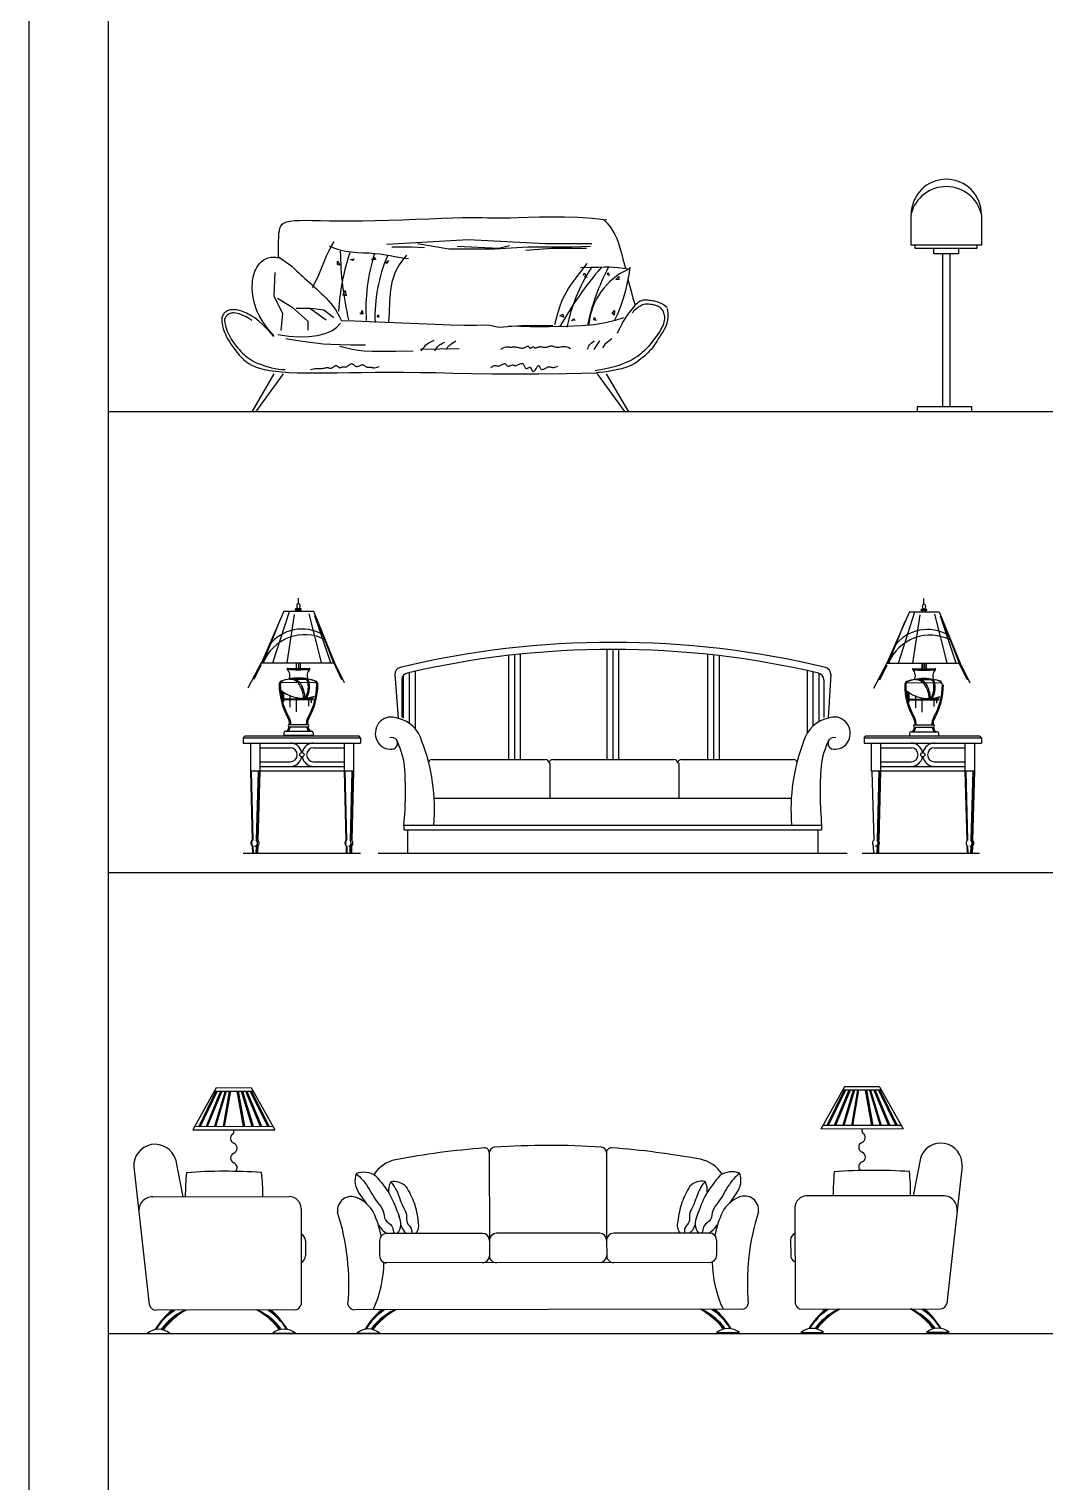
# Model space of a CAD drawing. Header units: inches. Extents: x 11 to 53.5, y 7.4 to 32.2.
# Drawn here: x 32.52 to 36.85, y 13.56 to 19.76 of the extents above; entities that cross this region are included whole.
import ezdxf

# ---------------------------------------------------------------- set-up
doc = ezdxf.new("R2010")
doc.units = ezdxf.units.IN
doc.header["$MEASUREMENT"] = 0
for name, color, linetype in [('02', 2, 'Continuous'), ('1', 1, 'Continuous'), ('4', 4, 'Continuous'), ('kadrbm', 4, 'Continuous')]:
    doc.layers.add(name, color=color, linetype=linetype)

# ---------------------------------------------------------------- blocks, each defined once
blk = doc.blocks.new('kadrbm')
at = {"layer": 'kadrbm', "color": 4}
blk.add_lwpolyline([(0, 0), (0, 24.7972), (21, 24.7972), (21, 0), (0, 0)], close=True, dxfattribs=at)
blk.add_lwpolyline([(20.6631, 0.3257), (20.6631, 24.4603), (0.3369, 24.4603), (0.3369, 0.3257), (20.6631, 0.3257)], dxfattribs=at)

msp = doc.modelspace()

# ---------------------------------------------------------------- linework, layer by layer
at = {"layer": '02'}
for p, q in [((36.2833, 18.8335), (36.2833, 18.965)), ((36.5833, 18.965), (36.5833, 18.8335)), ((36.5833, 18.8335), (36.2833, 18.8335)), ((36.2999, 18.8192), (36.2999, 18.8335)), ((36.5642, 18.8192), (36.2999, 18.8192)), ((36.3799, 18.797), (36.3799, 18.8187)), ((36.4854, 18.797), (36.3799, 18.797)), ((36.4189, 18.8187), (36.4189, 18.8192)), ((36.4189, 18.146), (36.4189, 18.797)), ((36.4489, 18.8192), (36.4489, 18.8187)), ((36.4489, 18.797), (36.4489, 18.146)), ((36.4854, 18.8187), (36.4854, 18.797)), ((36.5642, 18.8335), (36.5642, 18.8192)), ((36.3112, 18.146), (36.5406, 18.146)), ((36.3112, 18.124), (36.3112, 18.146)), ((36.5406, 18.146), (36.5406, 18.124)), ((33.562, 17.0522), (33.632, 17.2715)), ((33.6222, 17.0522), (33.6537, 17.2586)), ((33.7695, 17.0531), (33.7168, 17.2616)), ((33.808, 17.0522), (33.7405, 17.2527)), ((36.2298, 17.0503), (36.2998, 17.2696)), ((36.29, 17.0503), (36.3215, 17.2568)), ((36.4373, 17.0513), (36.3846, 17.2597)), ((36.4758, 17.0503), (36.4083, 17.2509)), ((33.5195, 17.052), (33.5906, 17.2311)), ((36.1873, 17.0501), (36.2584, 17.2292)), ((33.5115, 17.052), (33.4552, 16.9442)), ((33.6708, 17.052), (33.6708, 17.0274)), ((33.678, 17.052), (33.678, 17.0274)), ((33.8195, 17.054), (33.8546, 16.9809)), ((33.8245, 17.052), (33.8653, 16.9684)), ((34.5665, 17.0835), (34.5665, 16.6393)), ((34.5915, 17.0863), (34.5915, 16.6393)), ((34.6165, 17.089), (34.6165, 16.6393)), ((34.9861, 17.1092), (34.9861, 16.6393)), ((35.0111, 17.1093), (35.0111, 16.6393)), ((35.0361, 17.1092), (35.0361, 16.6393)), ((35.4154, 17.0879), (35.4154, 16.6393)), ((35.4404, 17.0852), (35.4404, 16.6393)), ((35.4654, 17.0823), (35.4654, 16.6393)), ((36.1793, 17.0501), (36.123, 16.9424)), ((36.3314, 17.0501), (36.3314, 17.0256)), ((36.3386, 17.0501), (36.3386, 17.0256)), ((36.3458, 17.0501), (36.3458, 17.0256)), ((36.4873, 17.0522), (36.5224, 16.9791)), ((36.4923, 17.0501), (36.5331, 16.9665)), ((33.5119, 17.0435), (33.4801, 16.9802)), ((34.1177, 16.9976), (34.1177, 16.8155)), ((34.1427, 17.0099), (34.1427, 16.7936)), ((34.1677, 17.0156), (34.1677, 16.7714)), ((35.8398, 17.0189), (35.8398, 16.7512)), ((35.8648, 17.0133), (35.8648, 16.7821)), ((35.8898, 17.0074), (35.8898, 16.8047)), ((36.1797, 17.0416), (36.1479, 16.9783)), ((33.6006, 16.9299), (33.6006, 16.8937)), ((33.6064, 16.9256), (33.6064, 16.8857)), ((36.2684, 16.9281), (36.2684, 16.8919)), ((33.6338, 16.9145), (33.6338, 16.862)), ((33.6613, 16.9049), (33.6613, 16.8425)), ((33.7128, 16.9031), (33.7128, 16.867)), ((33.7243, 16.9055), (33.7243, 16.8812)), ((33.7321, 16.9077), (33.7321, 16.894)), ((36.2742, 16.9237), (36.2742, 16.8838)), ((36.3016, 16.9127), (36.3016, 16.8601)), ((36.3291, 16.9031), (36.3291, 16.8407)), ((36.3806, 16.9013), (36.3806, 16.8652)), ((36.3921, 16.9036), (36.3921, 16.8794)), ((36.3999, 16.9059), (36.3999, 16.8922)), ((33.6173, 16.7597), (33.7242, 16.7597)), ((33.6307, 16.7885), (33.7108, 16.7885)), ((33.6307, 16.7792), (33.7108, 16.7792)), ((36.2851, 16.7578), (36.392, 16.7578)), ((36.2985, 16.7867), (36.3786, 16.7867)), ((36.2985, 16.7773), (36.3786, 16.7773)), ((33.4683, 16.5897), (33.476, 16.2953)), ((33.4986, 16.5897), (33.4909, 16.2947)), ((33.5034, 16.5897), (33.4957, 16.2947)), ((33.8683, 16.5897), (33.876, 16.2953)), ((33.8986, 16.5897), (33.8909, 16.2947)), ((33.9034, 16.5897), (33.8957, 16.2947)), ((36.116, 16.5897), (36.1237, 16.2953)), ((36.1463, 16.5897), (36.1386, 16.2947)), ((36.1511, 16.5897), (36.1434, 16.2947)), ((36.516, 16.5897), (36.5237, 16.2953)), ((36.5463, 16.5897), (36.5386, 16.2947)), ((36.5511, 16.5897), (36.5434, 16.2947)), ((33.4767, 16.2697), (33.4774, 16.2397)), ((33.4902, 16.2703), (33.4894, 16.2397)), ((33.4951, 16.2703), (33.4943, 16.2397)), ((33.8767, 16.2697), (33.8774, 16.2397)), ((33.8902, 16.2703), (33.8894, 16.2397)), ((33.8951, 16.2703), (33.8943, 16.2397)), ((36.1379, 16.2703), (36.1371, 16.2397)), ((36.1428, 16.2703), (36.142, 16.2397)), ((36.5243, 16.2697), (36.5251, 16.2397)), ((36.5379, 16.2703), (36.5371, 16.2397)), ((36.5428, 16.2703), (36.542, 16.2397)), ((33.3194, 15.239), (33.2196, 15.0588)), ((33.3189, 15.224), (33.2452, 15.0739)), ((33.3244, 15.224), (33.2508, 15.0739)), ((33.3386, 15.224), (33.2763, 15.0739)), ((33.344, 15.224), (33.2818, 15.0739)), ((33.311, 15.224), (33.4777, 15.2242)), ((33.3574, 15.224), (33.3122, 15.074)), ((33.3626, 15.224), (33.3174, 15.074)), ((33.3194, 15.239), (33.4694, 15.2392)), ((33.3752, 15.2241), (33.3491, 15.074)), ((33.3803, 15.2241), (33.3542, 15.074)), ((33.4084, 15.2241), (33.435, 15.0741)), ((33.4135, 15.2241), (33.4401, 15.0742)), ((33.4261, 15.2241), (33.4718, 15.0742)), ((33.4313, 15.2241), (33.477, 15.0742)), ((33.4447, 15.2242), (33.5074, 15.0743)), ((33.4501, 15.2242), (33.5128, 15.0743)), ((33.4643, 15.2242), (33.5384, 15.0743)), ((33.4694, 15.2392), (33.5696, 15.0593)), ((33.4699, 15.2242), (33.544, 15.0743)), ((35.9986, 15.2428), (35.8989, 15.0627)), ((35.9981, 15.2278), (35.9245, 15.0777)), ((36.0037, 15.2278), (35.9301, 15.0777)), ((36.0179, 15.2279), (35.9556, 15.0778)), ((36.0233, 15.2279), (35.961, 15.0778)), ((36.157, 15.2281), (35.9903, 15.2278)), ((36.0367, 15.2279), (35.9915, 15.0778)), ((36.0419, 15.2279), (35.9967, 15.0778)), ((36.1486, 15.243), (35.9986, 15.2428)), ((36.0545, 15.2279), (36.0284, 15.0779)), ((36.0596, 15.2279), (36.0334, 15.0779)), ((36.0877, 15.228), (36.1143, 15.078)), ((36.0928, 15.228), (36.1194, 15.078)), ((36.1054, 15.228), (36.1511, 15.078)), ((36.1106, 15.228), (36.1563, 15.0781)), ((36.124, 15.228), (36.1867, 15.0781)), ((36.1294, 15.228), (36.1921, 15.0781)), ((36.1436, 15.228), (36.2177, 15.0781)), ((36.1486, 15.243), (36.2489, 15.0632)), ((36.1492, 15.228), (36.2233, 15.0782)), ((33.2279, 15.0738), (33.5613, 15.0743)), ((36.2405, 15.0782), (35.9072, 15.0777)), ((33.2196, 15.0588), (33.5696, 15.0593)), ((33.3946, 15.0483), (33.3946, 15.0591)), ((36.2489, 15.0632), (35.8989, 15.0627)), ((36.0739, 15.0522), (36.0739, 15.0629)), ((34.4844, 14.9619), (34.4849, 14.5875)), ((34.9844, 14.9626), (34.9849, 14.5883)), ((32.9686, 14.9013), (33.0346, 14.313)), ((33.1457, 14.9335), (33.1777, 14.7735)), ((36.3231, 14.9381), (36.2916, 14.7779)), ((36.5004, 14.9063), (36.436, 14.3179)), ((33.0486, 14.7733), (33.6315, 14.7741)), ((33.93, 14.7877), (33.9612, 14.7439)), ((35.5393, 14.79), (35.5083, 14.7462)), ((36.4207, 14.7781), (35.8378, 14.7773)), ((33.6816, 14.7242), (33.6822, 14.3139)), ((35.7879, 14.7272), (35.7885, 14.317)), ((33.7003, 14.5864), (33.7004, 14.5211)), ((34.0163, 14.5869), (34.0164, 14.5216)), ((34.4549, 14.6175), (34.0463, 14.6169)), ((34.4849, 14.5875), (34.485, 14.5222)), ((34.9549, 14.6182), (34.5149, 14.6176)), ((34.9849, 14.5883), (34.985, 14.523)), ((35.4235, 14.6189), (35.0149, 14.6183)), ((35.4536, 14.5889), (35.4537, 14.5236)), ((35.7696, 14.5894), (35.7697, 14.5241)), ((35.4352, 14.4936), (34.035, 14.4916)), ((33.6531, 14.2911), (33.0638, 14.2902)), ((35.5599, 14.2938), (33.9109, 14.2914)), ((35.8176, 14.2942), (36.4069, 14.295)), ((33.0249, 14.1901), (33.1224, 14.1903)), ((33.6582, 14.1911), (33.5607, 14.1909)), ((33.9196, 14.1914), (34.0171, 14.1916)), ((35.5514, 14.1938), (35.4539, 14.1936)), ((35.8128, 14.1942), (35.9103, 14.1943)), ((36.4461, 14.1951), (36.3486, 14.1949))]:
    msp.add_line(p, q, dxfattribs=at)
for centre, radius, start, end in [((36.4333, 18.965), 0.15, 0.01291, 179.98709), ((36.433, 18.9296), 0.1544, 13.25082, 165.67093), ((33.6722, 17.7395), 0.717, 266.02834, 273.72955), ((33.671, 16.8106), 0.1765, 76.62892, 103.57895), ((36.34, 17.7377), 0.717, 266.02834, 273.72955), ((33.6886, 17.0473), 0.1461, 226.44509, 290.20796), ((36.3564, 17.0454), 0.1461, 226.44509, 290.20796), ((36.3388, 16.8088), 0.1765, 76.62892, 103.57895), ((33.488, 16.2828), 0.0173, 133.84767, 229.1501), ((33.4783, 16.2828), 0.0173, 313.72415, 43.27808), ((33.888, 16.2828), 0.0173, 133.84767, 229.1501), ((33.8783, 16.2828), 0.0173, 313.72415, 43.27808), ((36.1356, 16.2828), 0.0173, 133.84767, 229.1501), ((36.126, 16.2828), 0.0173, 313.72415, 43.27808), ((36.1308, 16.2828), 0.0173, 313.72415, 43.27808), ((36.5356, 16.2828), 0.0173, 133.84767, 229.1501), ((36.526, 16.2828), 0.0173, 313.72415, 43.27808), ((36.5308, 16.2828), 0.0173, 313.72415, 43.27808), ((33.403, 15.0226), 0.0225, 124.84647, 248.24709), ((33.3865, 15.0483), 0.0081, 296.81217, 0.08227), ((36.0824, 14.9848), 0.0225, 111.91745, 248.24709), ((36.082, 15.0522), 0.0081, 180.08227, 243.35237), ((36.0656, 15.0265), 0.0225, 291.91745, 55.31807), ((33.0591, 14.9067), 0.0907, 17.22251, 183.42163), ((33.4031, 14.9392), 0.0225, 111.91745, 248.24709), ((33.3864, 14.9809), 0.0225, 291.91745, 68.24709), ((34.7395, 11.4418), 3.5508, 94.46792, 100.63006), ((34.4644, 14.9619), 0.02, 0.08227, 94.46792), ((34.5101, 14.9594), 0.0258, 99.85614, 174.53288), ((34.7395, 11.4418), 3.5508, 86.38999, 93.77455), ((34.9587, 14.9601), 0.0258, 5.63166, 80.3084), ((35.0044, 14.9627), 0.02, 85.69662, 180.08227), ((34.7395, 11.4418), 3.5508, 79.53448, 85.69662), ((36.0657, 14.943), 0.0225, 291.91745, 68.24709), ((36.4098, 14.9115), 0.0907, 356.74291, 162.94203), ((33.3565, 12.6389), 2.2435, 85.98865, 94.17589), ((33.3865, 14.8974), 0.0225, 316.45892, 68.24709), ((34.1148, 14.7876), 0.1472, 101.90454, 146.99371), ((35.3545, 14.7894), 0.1472, 33.17083, 78.26), ((35.5201, 14.7898), 0.0907, 68.77045, 125.01164), ((36.9541, 14.7772), 1.0038, 174.09658, 179.98477), ((36.119, 12.6429), 2.2435, 85.98865, 94.17589), ((36.0825, 14.9013), 0.0225, 111.91745, 223.70562), ((35.3371, 14.7814), 0.9442, 359.79198, 6.05125), ((34.1323, 14.7796), 0.9442, 174.11329, 180.37256), ((32.5152, 14.7708), 1.0038, 0.17977, 6.06796), ((34.0037, 14.8431), 0.0922, 161.75107, 216.89107), ((33.9492, 14.7875), 0.0907, 55.15289, 111.39408), ((34.1289, 14.8015), 0.0738, 151.09013, 189.52376), ((34.0778, 14.7659), 0.0725, 44.49196, 100.73315), ((35.3915, 14.7678), 0.0725, 79.4314, 135.67259), ((35.3404, 14.8032), 0.0738, 350.64078, 29.0744), ((35.4654, 14.8452), 0.0922, 323.27348, 18.41347), ((33.0489, 14.7143), 0.059, 89.85007, 188.30316), ((33.6316, 14.7241), 0.05, 0.08227, 90.08227), ((33.896, 14.7155), 0.059, 65.45454, 188.30316), ((33.8684, 14.6397), 0.1395, 28.56023, 68.0694), ((35.6014, 14.6422), 0.1395, 112.09514, 151.60431), ((35.5735, 14.7179), 0.059, 351.86138, 114.71001), ((35.8379, 14.7273), 0.05, 90.08227, 180.08227), ((36.4206, 14.7191), 0.059, 351.86138, 90.31447), ((32.8818, 14.4008), 1.0036, 355.05122, 17.76182), ((33.5341, 14.5009), 0.501, 12.1931, 24.2269), ((35.936, 14.5043), 0.501, 155.93764, 167.97144), ((36.5886, 14.4061), 1.0036, 162.40272, 185.11332), ((34.093, 14.6979), 0.0922, 207.95537, 241.46352), ((34.0414, 14.6585), 0.066, 321.00742, 28.06404), ((34.1776, 14.6742), 0.0738, 197.29443, 230.80258), ((34.1312, 14.6508), 0.0528, 320.30149, 17.4031), ((35.3385, 14.6526), 0.0528, 162.76145, 219.86305), ((35.292, 14.6758), 0.0738, 309.36196, 342.87011), ((35.4283, 14.6605), 0.066, 152.1005, 219.15712), ((35.3766, 14.6998), 0.0922, 298.70102, 332.20917), ((33.6703, 14.5864), 0.03, 0.08227, 67.57203), ((34.0463, 14.5869), 0.03, 90.08227, 180.08227), ((34.4549, 14.5875), 0.03, 0.08227, 90.08227), ((34.5149, 14.5876), 0.03, 90.08227, 180.08227), ((34.9549, 14.5882), 0.03, 0.08227, 90.08227), ((35.0149, 14.5883), 0.03, 90.08227, 180.08227), ((35.4236, 14.5889), 0.03, 0.08227, 90.08227), ((35.7996, 14.5894), 0.03, 112.5925, 180.08227), ((33.6704, 14.5211), 0.03, 292.5925, 0.08227), ((34.0464, 14.5216), 0.03, 180.08227, 270.08227), ((34.455, 14.5222), 0.03, 270.08227, 0.08227), ((34.515, 14.5223), 0.03, 180.08227, 270.08227), ((34.955, 14.5229), 0.03, 270.08227, 0.08227), ((35.015, 14.523), 0.03, 180.08227, 270.08227), ((35.4237, 14.5236), 0.03, 270.08227, 0.08227), ((35.7997, 14.5241), 0.03, 180.08227, 247.57203), ((33.5341, 14.5009), 0.501, 335.30024, 359.19956), ((35.936, 14.5043), 0.501, 180.96498, 204.8643), ((33.0638, 14.3202), 0.03, 193.86505, 270.08227), ((33.3296, 14.0488), 0.3127, 129.44279, 149.65724), ((33.2779, 14.0835), 0.249, 124.45505, 150.23268), ((33.2725, 14.0818), 0.2442, 122.30524, 148.86605), ((33.3004, 14.0452), 0.2699, 118.50227, 142.19243), ((33.323, 14.0343), 0.2902, 118.06558, 143.61019), ((33.3488, 14.0097), 0.3219, 119.3123, 142.53814), ((33.3348, 14.0097), 0.3219, 37.6264, 60.85224), ((33.3606, 14.0343), 0.2902, 36.55435, 62.09897), ((33.3831, 14.0453), 0.2699, 37.97211, 61.66227), ((33.4109, 14.082), 0.2442, 31.29849, 57.8593), ((33.4055, 14.0837), 0.249, 29.93186, 55.70949), ((33.3539, 14.0488), 0.3127, 30.5073, 50.72175), ((33.653, 14.3211), 0.03, 270.08227, 346.29949), ((33.9108, 14.3214), 0.03, 193.86505, 270.08227), ((34.2243, 14.0501), 0.3127, 129.44279, 149.65724), ((34.1727, 14.0848), 0.249, 124.45505, 150.23268), ((34.1673, 14.0831), 0.2442, 122.30524, 148.86605), ((34.1952, 14.0465), 0.2699, 118.50227, 142.19243), ((34.2177, 14.0356), 0.2902, 118.06558, 143.61019), ((34.2436, 14.011), 0.3219, 119.3123, 142.53814), ((35.228, 14.0124), 0.3219, 37.6264, 60.85224), ((35.2537, 14.037), 0.2902, 36.55435, 62.09897), ((35.2762, 14.048), 0.2699, 37.97211, 61.66227), ((35.304, 14.0848), 0.2442, 31.29849, 57.8593), ((35.2987, 14.0864), 0.249, 29.93186, 55.70949), ((35.2471, 14.0516), 0.3127, 30.5073, 50.72175), ((35.5598, 14.3238), 0.03, 270.08227, 346.29949), ((35.8176, 14.3242), 0.03, 193.86505, 270.08227), ((36.1175, 14.0528), 0.3127, 129.44279, 149.65724), ((36.0658, 14.0875), 0.249, 124.45505, 150.23268), ((36.0604, 14.0858), 0.2442, 122.30524, 148.86605), ((36.0883, 14.0492), 0.2699, 118.50227, 142.19243), ((36.1109, 14.0383), 0.2902, 118.06558, 143.61019), ((36.1367, 14.0137), 0.3219, 119.3123, 142.53814), ((36.1227, 14.0137), 0.3219, 37.6264, 60.85224), ((36.1485, 14.0383), 0.2902, 36.55435, 62.09897), ((36.171, 14.0493), 0.2699, 37.97211, 61.66227), ((36.1988, 14.086), 0.2442, 31.29849, 57.8593), ((36.1934, 14.0877), 0.249, 29.93186, 55.70949), ((36.1418, 14.0529), 0.3127, 30.5073, 50.72175), ((36.4069, 14.325), 0.03, 270.08227, 346.29949), ((33.0737, 14.1326), 0.0755, 49.82474, 130.3398), ((33.6095, 14.1334), 0.0755, 49.82474, 130.3398), ((33.9685, 14.1339), 0.0755, 49.82474, 130.3398), ((35.5027, 14.1361), 0.0755, 49.82474, 130.3398), ((35.8616, 14.1366), 0.0755, 49.82474, 130.3398), ((36.3974, 14.1374), 0.0755, 49.82474, 130.3398)]:
    msp.add_arc(centre, radius, start, end, dxfattribs=at)
for points, knots in [([(33.9162, 14.8719), (33.9256, 14.8637), (33.9423, 14.8494), (33.9737, 14.8085), (33.9959, 14.7597), (34.0364, 14.7167), (34.0345, 14.671), (34.0713, 14.6545), (34.0749, 14.6298), (34.0778, 14.6192), (34.0785, 14.617)], [0, 0, 0, 0, 37.506288, 65.782259, 153.619658, 198.465285, 236.495883, 274.837161, 300.242842, 307.42838, 307.42838, 307.42838, 307.42838]), ([(34.0643, 14.8371), (34.0705, 14.8293), (34.0815, 14.8155), (34.1001, 14.7788), (34.1104, 14.7371), (34.1359, 14.6973), (34.1276, 14.6616), (34.1541, 14.6433), (34.1533, 14.6248), (34.1538, 14.6175), (34.1538, 14.6171)], [0, 0, 0, 0, 37.506288, 65.782259, 153.619658, 198.465285, 236.495883, 274.837161, 300.242842, 301.926971, 301.926971, 301.926971, 301.926971]), ([(35.4048, 14.8391), (35.3986, 14.8312), (35.3877, 14.8174), (35.3692, 14.7806), (35.359, 14.7389), (35.3337, 14.699), (35.3421, 14.6634), (35.3156, 14.6449), (35.3164, 14.6265), (35.316, 14.6192), (35.316, 14.6187)], [0, 0, 0, 0, 37.506288, 65.782259, 153.619658, 198.465285, 236.495883, 274.837161, 300.242842, 301.926971, 301.926971, 301.926971, 301.926971]), ([(35.5529, 14.8743), (35.5434, 14.8661), (35.5268, 14.8516), (35.4956, 14.8107), (35.4734, 14.7618), (35.4331, 14.7187), (35.4351, 14.673), (35.3984, 14.6564), (35.3949, 14.6317), (35.3919, 14.6211), (35.3913, 14.6188)], [0, 0, 0, 0, 37.506288, 65.782259, 153.619658, 198.465285, 236.495883, 274.837161, 300.242842, 307.42838, 307.42838, 307.42838, 307.42838])]:
    msp.add_open_spline(points, degree=3, knots=knots, dxfattribs=at)
for points in [[(34.001, 14.8619), (34.0589, 14.7846), (34.0997, 14.6896)], [(34.1295, 14.8167), (34.1636, 14.7473), (34.1816, 14.6666)], [(35.3397, 14.8185), (35.3058, 14.749), (35.288, 14.6682)], [(35.468, 14.864), (35.4104, 14.7865), (35.3699, 14.6914)]]:
    msp.add_spline(points, degree=3, dxfattribs=at)
at = {"layer": '1'}
for p, q in [((33.5659, 18.2855), (33.4718, 18.1233)), ((33.6054, 18.2855), (33.4889, 18.124)), ((34.944, 18.2855), (35.0605, 18.124)), ((34.9834, 18.2855), (35.0776, 18.1233)), ((32.8586, 18.124), (53.1849, 18.124)), ((33.6704, 17.3054), (33.6704, 17.3279)), ((36.3382, 17.3036), (36.3382, 17.3261)), ((33.608, 17.2717), (33.5125, 17.052)), ((33.608, 17.2717), (33.7352, 17.2717)), ((33.6824, 17.2816), (33.6584, 17.2816)), ((33.6584, 17.2768), (33.6584, 17.2816)), ((33.6824, 17.2768), (33.6584, 17.2768)), ((33.6644, 17.272), (33.6644, 17.2768)), ((33.6764, 17.272), (33.6764, 17.2768)), ((33.6824, 17.2768), (33.6824, 17.2816)), ((33.7352, 17.2717), (33.82, 17.052)), ((36.2758, 17.2698), (36.1803, 17.0501)), ((36.2758, 17.2698), (36.403, 17.2698)), ((36.3502, 17.2798), (36.3262, 17.2798)), ((36.3262, 17.275), (36.3262, 17.2798)), ((36.3502, 17.275), (36.3262, 17.275)), ((36.3322, 17.2702), (36.3322, 17.275)), ((36.3442, 17.2702), (36.3442, 17.275)), ((36.3502, 17.275), (36.3502, 17.2798)), ((36.403, 17.2698), (36.4878, 17.0501)), ((33.5125, 17.052), (33.8244, 17.052)), ((33.6612, 17.052), (33.6612, 17.0274)), ((36.1803, 17.0501), (36.4922, 17.0501)), ((36.329, 17.0501), (36.329, 17.0256)), ((36.3482, 17.0501), (36.3482, 17.0256)), ((34.0811, 17.0024), (34.096, 16.8163)), ((35.9411, 17.0024), (35.9302, 16.816)), ((33.5911, 16.9684), (33.744, 16.9691)), ((33.6324, 16.9821), (33.7091, 16.9821)), ((34.1111, 16.9787), (34.1111, 16.8191)), ((35.9111, 16.9787), (35.9111, 16.8191)), ((36.2589, 16.9665), (36.4118, 16.9673)), ((36.3002, 16.9802), (36.3769, 16.9802)), ((33.5992, 16.8989), (33.7348, 16.8997)), ((33.5998, 16.8949), (33.7329, 16.8957)), ((36.267, 16.8971), (36.4026, 16.8978)), ((36.2676, 16.8931), (36.4007, 16.8938)), ((33.4354, 16.7323), (33.4433, 16.7397)), ((33.4433, 16.7397), (33.9275, 16.7397)), ((33.6085, 16.7532), (33.6085, 16.7428)), ((33.6085, 16.7428), (33.733, 16.7428)), ((33.733, 16.7532), (33.733, 16.7428)), ((33.9354, 16.7323), (33.9275, 16.7397)), ((36.0831, 16.7323), (36.0909, 16.7397)), ((36.0909, 16.7397), (36.5752, 16.7397)), ((36.2763, 16.7513), (36.2763, 16.7409)), ((36.4008, 16.7513), (36.4008, 16.7409)), ((36.5831, 16.7323), (36.5752, 16.7397)), ((33.4354, 16.7323), (33.9354, 16.7323)), ((33.5054, 16.7097), (33.5054, 16.5897)), ((33.5054, 16.6897), (33.6354, 16.6897)), ((33.7354, 16.6897), (33.8654, 16.6897)), ((33.8654, 16.7097), (33.8654, 16.5897)), ((33.9054, 16.7097), (33.9054, 16.5897)), ((33.9354, 16.7323), (33.9354, 16.7097)), ((36.0831, 16.7323), (36.5831, 16.7323)), ((36.1531, 16.7097), (36.1531, 16.5897)), ((36.1531, 16.6897), (36.2831, 16.6897)), ((36.3831, 16.6897), (36.5131, 16.6897)), ((36.5131, 16.7097), (36.5131, 16.5897)), ((36.5531, 16.7097), (36.5531, 16.5897)), ((36.5831, 16.7323), (36.5831, 16.7097)), ((33.5054, 16.6297), (33.6354, 16.6297)), ((33.7354, 16.6297), (33.8654, 16.6297)), ((34.7432, 16.6233), (34.7432, 16.4739)), ((35.2923, 16.6233), (35.2923, 16.4739)), ((36.1531, 16.6297), (36.2831, 16.6297)), ((36.3831, 16.6297), (36.5131, 16.6297)), ((33.9054, 16.5897), (33.4654, 16.5897)), ((33.5054, 16.5897), (33.4977, 16.2947)), ((33.5054, 16.6097), (33.8654, 16.6097)), ((33.9054, 16.5897), (33.8977, 16.2953)), ((36.5531, 16.5897), (36.1131, 16.5897)), ((36.1531, 16.5897), (36.1453, 16.2947)), ((36.1531, 16.6097), (36.5131, 16.6097)), ((36.5531, 16.5897), (36.5454, 16.2953)), ((34.2497, 16.4739), (35.7724, 16.4739)), ((34.1203, 16.3593), (34.1203, 16.3393)), ((34.1203, 16.3593), (35.9018, 16.3593)), ((34.1203, 16.3393), (35.9018, 16.3393)), ((34.1361, 16.3393), (34.1361, 16.2393)), ((35.8861, 16.3393), (35.8861, 16.2393)), ((35.9018, 16.3593), (35.9018, 16.3393)), ((33.497, 16.2703), (33.4962, 16.2397)), ((33.897, 16.2697), (33.8962, 16.2397)), ((36.1447, 16.2703), (36.1439, 16.2397)), ((36.5447, 16.2697), (36.5439, 16.2397)), ((33.4354, 16.2397), (33.9354, 16.2397)), ((34.0111, 16.2393), (36.0111, 16.2393)), ((36.0751, 16.2397), (36.5751, 16.2397)), ((32.8586, 16.1571), (53.1849, 16.1571)), ((32.8586, 14.1901), (53.1849, 14.1901))]:
    msp.add_line(p, q, dxfattribs=at)
for points in [[(33.5854, 18.7806), (33.5853, 18.7839), (33.5852, 18.7919), (33.585, 18.8035), (33.585, 18.8177), (33.5851, 18.8336), (33.5855, 18.8503), (33.5862, 18.8667), (33.5874, 18.8819), (33.5891, 18.8951), (33.5917, 18.9063), (33.5958, 18.9156), (33.6017, 18.9231), (33.61, 18.9291), (33.621, 18.9336), (33.6352, 18.9367), (33.653, 18.9388), (33.6749, 18.9398), (33.7008, 18.94), (33.7309, 18.9397), (33.7651, 18.939), (33.8035, 18.9383), (33.846, 18.9376), (33.8926, 18.9373), (33.9433, 18.9376), (33.998, 18.9386), (34.0553, 18.9402), (34.1138, 18.9423), (34.1718, 18.9445), (34.228, 18.9468), (34.2807, 18.9489), (34.3285, 18.9506), (34.3699, 18.9518), (34.4039, 18.9523), (34.4318, 18.9523), (34.4554, 18.9519), (34.4765, 18.9513), (34.497, 18.9506), (34.5187, 18.9502), (34.5435, 18.9502), (34.5731, 18.9507), (34.6089, 18.9518), (34.6508, 18.9533), (34.6979, 18.9546), (34.7494, 18.9552), (34.8047, 18.9548), (34.863, 18.9529), (34.9236, 18.949), (34.9857, 18.9427)], [(34.9722, 18.9417), (34.987, 18.9276), (34.9997, 18.9128), (35.0105, 18.897), (35.0199, 18.8801), (35.028, 18.8621), (35.0352, 18.8428), (35.0418, 18.822), (35.0481, 18.7998), (35.0544, 18.776), (35.0607, 18.7507), (35.0646, 18.7352)], [(33.73, 18.6531), (33.7442, 18.6803), (33.7571, 18.7081), (33.769, 18.7358), (33.7801, 18.7628), (33.7908, 18.7882), (33.8014, 18.8115), (33.8122, 18.832), (33.8235, 18.849)], [(34.047, 18.8383), (34.3949, 18.8578), (34.7234, 18.8411), (34.9211, 18.8411)], [(33.5853, 18.7839), (33.6428, 18.7437), (33.6496, 18.7374), (33.6567, 18.7306), (33.6642, 18.7234), (33.6721, 18.7159), (33.6804, 18.7081), (33.6891, 18.7), (33.6981, 18.6917), (33.7074, 18.6833), (33.7171, 18.6747), (33.727, 18.6659), (33.737, 18.6569), (33.7473, 18.6477), (33.7576, 18.6382), (33.7679, 18.6284), (33.7782, 18.6182), (33.7885, 18.6077), (33.7986, 18.5967), (33.8086, 18.585), (33.8184, 18.5725), (33.8279, 18.559), (33.8372, 18.5443), (33.8461, 18.5282), (33.8547, 18.5106)], [(33.8012, 18.8312), (33.8236, 18.8211), (33.8472, 18.8138), (33.8716, 18.8088), (33.8965, 18.8055), (33.9218, 18.8034), (33.947, 18.8019), (33.9718, 18.8006), (33.996, 18.7989), (34.0193, 18.7964), (34.0415, 18.7933), (34.0623, 18.7898), (34.0816, 18.7863), (34.0992, 18.783), (34.1148, 18.7803), (34.1284, 18.7785), (34.1396, 18.7778)], [(34.1307, 18.7911), (34.114, 18.7699), (34.1002, 18.7497), (34.0892, 18.7303), (34.0805, 18.7117), (34.0738, 18.6938), (34.0689, 18.6764), (34.0653, 18.6595), (34.0628, 18.6431), (34.0611, 18.6269), (34.0599, 18.6109), (34.0591, 18.5948), (34.0585, 18.5784), (34.058, 18.5615), (34.0573, 18.544), (34.0564, 18.5256), (34.055, 18.5062)], [(34.0692, 18.8272), (34.1527, 18.8272), (34.2084, 18.8244)], [(34.1778, 18.8411), (34.3114, 18.8189), (34.5063, 18.8189), (34.6483, 18.8272), (34.8376, 18.8272), (34.9155, 18.83)], [(34.3476, 18.83), (34.5258, 18.8216), (34.5703, 18.8328)], [(34.6399, 18.8133), (34.7513, 18.8216), (34.8988, 18.8216)], [(33.5653, 18.4483), (33.5524, 18.4631), (33.5406, 18.4776), (33.5298, 18.4919), (33.52, 18.5059), (33.5112, 18.5199), (33.5034, 18.5338), (33.4966, 18.5477), (33.4907, 18.5618), (33.4857, 18.5761), (33.4817, 18.5905), (33.4785, 18.6048), (33.4761, 18.619), (33.4745, 18.6329), (33.4736, 18.6464), (33.4735, 18.6593), (33.474, 18.6717), (33.4751, 18.6833), (33.4768, 18.6941), (33.4791, 18.7042), (33.4819, 18.7137), (33.4851, 18.7225), (33.4887, 18.7306), (33.4927, 18.7382), (33.497, 18.7451), (33.5016, 18.7515), (33.5064, 18.7574), (33.5116, 18.7626), (33.5169, 18.7673), (33.5225, 18.7714), (33.5284, 18.7749), (33.5345, 18.7777), (33.5408, 18.78), (33.5473, 18.7817), (33.5539, 18.7827), (33.5606, 18.7832), (33.5673, 18.7832), (33.5739, 18.7826), (33.5804, 18.7817), (33.5854, 18.7806)], [(33.8366, 18.7507), (33.8366, 18.7657), (33.8466, 18.7482), (33.8391, 18.7507)], [(33.8918, 18.7707), (33.9069, 18.7758), (33.9044, 18.7682), (33.8968, 18.7733)], [(33.9822, 18.7707), (33.9947, 18.7833), (33.9998, 18.7733), (33.9897, 18.7733)], [(34.0449, 18.7607), (34.055, 18.7682), (34.0474, 18.7557), (34.0399, 18.7607)], [(34.7639, 18.4956), (34.7757, 18.5379), (34.7858, 18.5714), (34.7958, 18.5989), (34.8074, 18.6237), (34.8221, 18.6487), (34.8416, 18.6769), (34.8675, 18.7115), (34.9014, 18.7555)], [(34.8739, 18.738), (34.9169, 18.7396), (34.9502, 18.7407), (34.9762, 18.7413), (34.9973, 18.7411), (35.0159, 18.7403), (35.0345, 18.7387), (35.0555, 18.7363), (35.0813, 18.733)], [(35.0838, 18.7405), (35.0792, 18.7079), (35.073, 18.6743), (35.0651, 18.64), (35.0554, 18.6059), (35.044, 18.5723), (35.0308, 18.5398), (35.0165, 18.5107)], [(33.5705, 18.718), (33.5655, 18.6176), (33.6031, 18.5423), (33.5956, 18.4695)], [(34.8859, 18.7055), (34.8909, 18.7155), (34.8984, 18.6954), (34.8909, 18.7005)], [(34.9888, 18.708), (34.9913, 18.718), (34.9963, 18.703)], [(35.0239, 18.6879), (35.0365, 18.7005), (35.0365, 18.6854), (35.0239, 18.6879)], [(35.0758, 18.6894), (35.0813, 18.6677), (35.0889, 18.6382), (35.097, 18.6081), (35.1058, 18.5775)], [(33.5805, 18.6076), (33.6433, 18.5699), (33.7111, 18.5097), (33.7111, 18.472)], [(33.8592, 18.6201), (33.8692, 18.6402), (33.8742, 18.6176), (33.8642, 18.6252)], [(35.2431, 18.5685), (35.2322, 18.576), (35.2228, 18.5818), (35.2145, 18.5862), (35.2072, 18.5894), (35.2007, 18.5918), (35.1946, 18.5934), (35.1888, 18.5946), (35.183, 18.5956), (35.1771, 18.5966), (35.171, 18.5975), (35.1649, 18.5983), (35.1587, 18.5989), (35.1526, 18.5992), (35.1467, 18.5991), (35.141, 18.5986), (35.1355, 18.5975), (35.1304, 18.5957), (35.1255, 18.5934), (35.1207, 18.5903), (35.1158, 18.5864), (35.1108, 18.5818), (35.1055, 18.5763), (35.0998, 18.5699), (35.0936, 18.5626), (35.0867, 18.5543), (35.0793, 18.5449), (35.0715, 18.5342), (35.0633, 18.5221), (35.0549, 18.5086), (35.0464, 18.4933), (35.0378, 18.4762), (35.0294, 18.4572)], [(33.5653, 18.4439), (33.5465, 18.4653), (33.53, 18.483), (33.5155, 18.4973), (33.5027, 18.5088), (33.4914, 18.518), (33.4814, 18.5252), (33.4724, 18.5309), (33.464, 18.5357), (33.4562, 18.5398), (33.4488, 18.5435), (33.4418, 18.5467), (33.4352, 18.5494), (33.4289, 18.5517), (33.4229, 18.5537), (33.4172, 18.5553), (33.4118, 18.5566), (33.4065, 18.5576), (33.4015, 18.5583), (33.3967, 18.5587), (33.3921, 18.5589), (33.3876, 18.5587), (33.3834, 18.5583), (33.3793, 18.5576), (33.3753, 18.5566), (33.3715, 18.5553), (33.3678, 18.5537), (33.3643, 18.5519), (33.361, 18.5498), (33.358, 18.5475), (33.3551, 18.5449), (33.3526, 18.5421), (33.3503, 18.5391), (33.3483, 18.5359), (33.3466, 18.5324), (33.3453, 18.5287), (33.3443, 18.5246), (33.3436, 18.5202), (33.3434, 18.5154), (33.3434, 18.5102), (33.3439, 18.5046), (33.3448, 18.4984), (33.346, 18.4919), (33.3477, 18.4849), (33.3498, 18.4776), (33.3524, 18.47), (33.3554, 18.4621), (33.3588, 18.4539), (33.3628, 18.4456), (33.3672, 18.4371), (33.372, 18.4284), (33.3774, 18.4196), (33.3831, 18.4107), (33.3893, 18.4016), (33.396, 18.3925), (33.403, 18.3833), (33.4104, 18.374), (33.4183, 18.3647), (33.4268, 18.3555), (33.4361, 18.3464), (33.4466, 18.3377), (33.4585, 18.3295), (33.4721, 18.3218), (33.4874, 18.3148), (33.505, 18.3087), (33.5249, 18.3035), (33.5473, 18.2992), (33.5724, 18.2957), (33.6003, 18.293), (33.6312, 18.291), (33.6653, 18.2897), (33.7026, 18.2889), (33.7433, 18.2887), (33.7875, 18.2889), (33.8352, 18.2894), (33.8863, 18.2901), (33.9405, 18.2908), (33.9979, 18.2914), (34.0583, 18.2918), (34.1216, 18.2917), (34.1876, 18.2912), (34.2566, 18.29), (34.3298, 18.2884), (34.4087, 18.2868), (34.495, 18.2854), (34.5902, 18.2846), (34.6959, 18.2847), (34.8135, 18.2859), (34.9448, 18.2886)], [(33.4719, 18.5131), (33.4593, 18.5209), (33.4477, 18.5275), (33.4371, 18.5329), (33.4273, 18.5372), (33.4183, 18.5405), (33.4102, 18.5429), (33.4027, 18.5443), (33.3959, 18.545), (33.3897, 18.5448), (33.3841, 18.544), (33.3791, 18.5426), (33.3746, 18.5408), (33.3706, 18.5385), (33.3671, 18.5359), (33.3641, 18.5331), (33.3616, 18.5302), (33.3594, 18.5272), (33.3577, 18.524), (33.3565, 18.5207), (33.3557, 18.517), (33.3554, 18.5129), (33.3556, 18.5083), (33.3562, 18.5031), (33.3574, 18.4973), (33.359, 18.4907), (33.3612, 18.4834), (33.3638, 18.4756), (33.3669, 18.4674), (33.3705, 18.4589), (33.3744, 18.4503), (33.3788, 18.4417), (33.3836, 18.4331), (33.3888, 18.4248), (33.3943, 18.4167), (33.4002, 18.4089), (33.4062, 18.4013), (33.4125, 18.394), (33.4189, 18.3869), (33.4254, 18.3801), (33.4319, 18.3736), (33.4385, 18.3673), (33.4453, 18.3613), (33.4524, 18.3555), (33.4601, 18.3499), (33.4684, 18.3445), (33.4776, 18.3392), (33.4879, 18.334), (33.4994, 18.329), (33.5123, 18.3241), (33.5262, 18.3193), (33.5408, 18.315), (33.556, 18.3111), (33.5712, 18.3078), (33.5862, 18.3053), (33.6007, 18.3037), (33.6144, 18.3032)], [(33.6609, 18.5649), (33.7186, 18.5649), (33.7889, 18.5147)], [(33.7236, 18.5649), (33.7789, 18.5574), (33.8215, 18.5247)], [(33.937, 18.5398), (33.942, 18.5549), (33.9445, 18.5398), (33.932, 18.5423)], [(34.0073, 18.5323), (34.0123, 18.5373), (34.0123, 18.5247), (34.0048, 18.5323)], [(34.7854, 18.5323), (34.798, 18.5398), (34.8005, 18.5273), (34.7905, 18.5298)], [(35.0938, 18.5456), (35.1055, 18.558), (35.1162, 18.5674), (35.126, 18.5743), (35.135, 18.5789), (35.1433, 18.5817), (35.151, 18.5831), (35.1581, 18.5835), (35.1648, 18.5833), (35.1711, 18.5828), (35.1771, 18.5821), (35.1827, 18.5811), (35.1879, 18.5799), (35.1929, 18.5785), (35.1975, 18.5768), (35.2018, 18.5749), (35.2059, 18.5727), (35.2096, 18.5702), (35.2131, 18.5674), (35.2163, 18.5644), (35.2192, 18.5611), (35.2219, 18.5574), (35.2242, 18.5535), (35.2262, 18.5493), (35.2279, 18.5448), (35.2293, 18.5399), (35.2304, 18.5348), (35.2311, 18.5294), (35.2313, 18.5238), (35.2311, 18.5179), (35.2304, 18.5119), (35.2293, 18.5057), (35.2275, 18.4994), (35.2252, 18.4929), (35.2223, 18.4863), (35.219, 18.4796), (35.2152, 18.4728), (35.211, 18.4659), (35.2064, 18.4588), (35.2015, 18.4517), (35.1963, 18.4444), (35.1909, 18.437), (35.1852, 18.4295), (35.1794, 18.4221), (35.1735, 18.4148), (35.1675, 18.4075), (35.1614, 18.4005), (35.1553, 18.3937), (35.1492, 18.3873), (35.1431, 18.3813), (35.1369, 18.3755), (35.1305, 18.37), (35.1238, 18.3647), (35.1165, 18.3595), (35.1086, 18.3543), (35.1, 18.3491), (35.0905, 18.3438), (35.0799, 18.3383), (35.0678, 18.3327), (35.0537, 18.327), (35.0372, 18.3212), (35.0176, 18.3154), (34.9947, 18.3096), (34.9677, 18.3039), (34.9364, 18.2982)], [(35.2431, 18.5641), (35.2453, 18.5425), (35.2453, 18.5242), (35.2435, 18.5088), (35.2402, 18.4957), (35.2359, 18.4845), (35.2308, 18.4748), (35.2254, 18.4661), (35.22, 18.458), (35.2148, 18.4499), (35.2098, 18.442), (35.205, 18.4341), (35.2003, 18.4264), (35.1955, 18.4187), (35.1906, 18.4112), (35.1855, 18.4038), (35.1801, 18.3966), (35.1744, 18.3895), (35.1682, 18.3826), (35.1617, 18.3757), (35.1547, 18.3689), (35.1473, 18.3621), (35.1394, 18.3553), (35.1311, 18.3485), (35.1224, 18.3415), (35.113, 18.3344), (35.102, 18.3273), (35.0883, 18.3202), (35.0708, 18.3132), (35.0484, 18.3065), (35.0199, 18.3001), (34.9843, 18.2941), (34.9404, 18.2886)], [(35.0089, 18.5423), (35.0189, 18.5549), (35.0164, 18.5348), (35.0063, 18.5448)], [(33.5831, 18.4528), (33.6291, 18.4463), (33.673, 18.4435), (33.7142, 18.4444), (33.7517, 18.4489), (33.7849, 18.4569), (33.8129, 18.4684), (33.8349, 18.4834), (33.8502, 18.5017)], [(33.8538, 18.5124), (33.9101, 18.5111), (33.9733, 18.5089), (34.0413, 18.506), (34.1119, 18.5028), (34.1831, 18.4995), (34.2525, 18.4966), (34.3181, 18.4942), (34.3777, 18.4928), (34.4301, 18.4926), (34.4785, 18.4937), (34.5261, 18.4846), (34.58, 18.488), (34.6426, 18.4933), (34.7105, 18.4915), (34.7557, 18.4933)], [(35.0561, 18.524), (35.0214, 18.5119), (34.9802, 18.5021), (34.9321, 18.4947), (34.8764, 18.4895), (34.8125, 18.4863), (34.7399, 18.4852), (34.6581, 18.4859), (34.5664, 18.4884)], [(34.8356, 18.5122), (34.8457, 18.5197), (34.8482, 18.5122), (34.8407, 18.5147)], [(34.9285, 18.5222), (34.9335, 18.5247), (34.9386, 18.5122), (34.9285, 18.5172)], [(33.6169, 18.4356), (33.6684, 18.4274), (33.7093, 18.4211), (33.7437, 18.4166), (33.7756, 18.4135), (33.8088, 18.4113), (33.8474, 18.41), (33.8954, 18.409), (33.9567, 18.4081)], [(34.1942, 18.3831), (34.2016, 18.3931), (34.2077, 18.4007), (34.2129, 18.4066), (34.2179, 18.4113), (34.2234, 18.4152), (34.23, 18.419), (34.2384, 18.4231), (34.2491, 18.4281)], [(34.2516, 18.3831), (34.2566, 18.3906), (34.2607, 18.3964), (34.2644, 18.4009), (34.2682, 18.4047), (34.2725, 18.4081), (34.278, 18.4116), (34.285, 18.4156), (34.2941, 18.4206)], [(34.2991, 18.3881), (34.3041, 18.3948), (34.3082, 18.4), (34.3119, 18.4042), (34.3157, 18.4078), (34.32, 18.4114), (34.3255, 18.4152), (34.3325, 18.4198), (34.3416, 18.4256)], [(34.9039, 18.3906), (34.9056, 18.3965), (34.9071, 18.401), (34.9088, 18.4048), (34.9111, 18.4081), (34.9141, 18.4115), (34.9183, 18.4152), (34.9239, 18.4198), (34.9314, 18.4256)], [(34.9314, 18.3881), (34.9439, 18.4081), (34.9564, 18.4256)], [(34.9689, 18.3956), (34.9814, 18.4156), (35.0063, 18.4356)], [(33.8468, 18.4031), (33.8761, 18.3957), (33.9009, 18.3902), (33.9248, 18.3863), (33.9514, 18.3838), (33.9846, 18.3824), (34.0278, 18.3821), (34.0848, 18.3824), (34.1592, 18.3831)], [(34.1917, 18.3906), (34.3566, 18.3931)], [(34.534, 18.3906), (34.5433, 18.3953), (34.5508, 18.3983), (34.5567, 18.3999), (34.5613, 18.4005), (34.5648, 18.4003), (34.5676, 18.3997), (34.5699, 18.3989), (34.5719, 18.3984), (34.574, 18.3982), (34.5761, 18.3984), (34.5784, 18.3988), (34.5808, 18.3994), (34.5834, 18.4), (34.5862, 18.4005), (34.5893, 18.4007), (34.5928, 18.4006), (34.5965, 18.4001), (34.6005, 18.3993), (34.6048, 18.3982), (34.6091, 18.3971), (34.6135, 18.3961), (34.6178, 18.3953), (34.622, 18.3948), (34.6261, 18.3948), (34.6298, 18.3954), (34.6333, 18.3965), (34.6366, 18.3978), (34.6395, 18.3993), (34.6422, 18.4007), (34.6446, 18.402), (34.6467, 18.4028), (34.6486, 18.4031), (34.6502, 18.4028), (34.6515, 18.402), (34.6528, 18.4007), (34.6539, 18.3993), (34.655, 18.3978), (34.6561, 18.3965), (34.6572, 18.3954), (34.6586, 18.3948), (34.6601, 18.3948), (34.6617, 18.3952), (34.6634, 18.396), (34.6652, 18.3971), (34.6669, 18.3981), (34.6686, 18.3991), (34.6701, 18.3998), (34.6715, 18.4002), (34.6726, 18.4001), (34.6736, 18.3997), (34.6745, 18.399), (34.6754, 18.3981), (34.6763, 18.3972), (34.6774, 18.3964), (34.6787, 18.3959), (34.6802, 18.3956), (34.6821, 18.3959), (34.6843, 18.3964), (34.6867, 18.3972), (34.6894, 18.3982), (34.6922, 18.3992), (34.6951, 18.4), (34.6981, 18.4007), (34.701, 18.4011), (34.704, 18.401), (34.7069, 18.4007), (34.7098, 18.4001), (34.7128, 18.3994), (34.7157, 18.3988), (34.7187, 18.3983), (34.7217, 18.398), (34.7248, 18.3981), (34.7279, 18.3987), (34.7312, 18.3995), (34.7344, 18.4006), (34.7376, 18.4017), (34.7409, 18.4028), (34.7441, 18.4037), (34.7472, 18.4043), (34.7502, 18.4044), (34.7531, 18.404), (34.756, 18.4031), (34.759, 18.402), (34.762, 18.4008), (34.7653, 18.3997), (34.769, 18.3988), (34.773, 18.3983), (34.7775, 18.3984), (34.7825, 18.399), (34.7881, 18.4001), (34.7942, 18.4011), (34.8008, 18.4018), (34.8078, 18.4017), (34.8153, 18.4004), (34.8232, 18.3977), (34.8314, 18.3931)], [(33.7218, 18.3032), (33.7289, 18.3055), (33.7353, 18.3069), (33.7411, 18.3077), (33.7463, 18.3079), (33.7512, 18.3078), (33.7557, 18.3075), (33.7599, 18.3072), (33.7641, 18.3071), (33.7682, 18.3074), (33.7723, 18.3079), (33.7763, 18.3086), (33.7801, 18.3094), (33.7838, 18.3102), (33.7873, 18.3109), (33.7905, 18.3113), (33.7935, 18.3115), (33.7961, 18.3113), (33.7986, 18.3109), (33.8008, 18.3103), (33.8028, 18.3097), (33.8048, 18.3092), (33.8068, 18.3089), (33.8088, 18.3089), (33.811, 18.3094), (33.8132, 18.3105), (33.8156, 18.3119), (33.8181, 18.3137), (33.8205, 18.3155), (33.823, 18.3172), (33.8255, 18.3187), (33.8279, 18.3198), (33.8301, 18.3203), (33.8322, 18.3201), (33.8342, 18.3193), (33.8361, 18.3181), (33.8379, 18.3167), (33.8396, 18.3151), (33.8413, 18.3136), (33.843, 18.3124), (33.8447, 18.3115), (33.8464, 18.3111), (33.8482, 18.3112), (33.85, 18.3116), (33.8519, 18.3122), (33.8538, 18.313), (33.8557, 18.3137), (33.8577, 18.3144), (33.8597, 18.3148), (33.8617, 18.315), (33.8638, 18.315), (33.866, 18.3149), (33.8682, 18.3147), (33.8704, 18.3147), (33.8728, 18.315), (33.8751, 18.3155), (33.8776, 18.3165), (33.8801, 18.318), (33.8827, 18.3199), (33.8853, 18.3219), (33.888, 18.324), (33.8906, 18.3258), (33.8931, 18.3273), (33.8956, 18.3283), (33.898, 18.3286), (33.9003, 18.328), (33.9025, 18.3268), (33.9047, 18.325), (33.907, 18.3231), (33.9093, 18.3211), (33.9117, 18.3192), (33.9143, 18.3178), (33.9172, 18.3169), (33.9203, 18.3168), (33.9236, 18.3174), (33.927, 18.3184), (33.9304, 18.3196), (33.9338, 18.321), (33.9371, 18.3222), (33.9402, 18.3231), (33.943, 18.3236), (33.9455, 18.3234), (33.9477, 18.3227), (33.9497, 18.3217), (33.9516, 18.3203), (33.9534, 18.3188), (33.9552, 18.3173), (33.9572, 18.316), (33.9592, 18.3148), (33.9615, 18.3141), (33.964, 18.3136), (33.9666, 18.3134), (33.9693, 18.3134), (33.9721, 18.3134), (33.9748, 18.3133), (33.9775, 18.3132), (33.9801, 18.313), (33.9825, 18.3125), (33.9851, 18.3119), (33.9879, 18.3114), (33.9912, 18.3111), (33.9953, 18.3112), (34.0003, 18.3119), (34.0066, 18.3134), (34.0142, 18.3157)], [(34.4915, 18.3107), (34.4968, 18.316), (34.5013, 18.3192), (34.5053, 18.3207), (34.5089, 18.321), (34.5122, 18.3204), (34.5154, 18.3195), (34.5185, 18.3186), (34.5217, 18.3182), (34.5252, 18.3186), (34.5288, 18.3197), (34.5325, 18.3214), (34.5362, 18.3232), (34.5398, 18.3251), (34.5432, 18.3268), (34.5463, 18.328), (34.549, 18.3286), (34.5513, 18.3283), (34.5532, 18.3274), (34.5549, 18.3259), (34.5564, 18.3242), (34.5578, 18.3223), (34.5593, 18.3206), (34.5609, 18.3191), (34.5628, 18.3182), (34.565, 18.3179), (34.5674, 18.3181), (34.5701, 18.3188), (34.5728, 18.3197), (34.5756, 18.3207), (34.5783, 18.3216), (34.5808, 18.3224), (34.5832, 18.3228), (34.5852, 18.3227), (34.5871, 18.3222), (34.5888, 18.3216), (34.5905, 18.3209), (34.5922, 18.3202), (34.5942, 18.3198), (34.5964, 18.3198), (34.599, 18.3203), (34.602, 18.3213), (34.6054, 18.3229), (34.609, 18.3246), (34.6127, 18.3263), (34.6164, 18.3279), (34.6199, 18.329), (34.6232, 18.3294), (34.6261, 18.329), (34.6285, 18.3276), (34.6305, 18.3253), (34.6322, 18.3224), (34.6337, 18.3193), (34.635, 18.316), (34.6364, 18.313), (34.6378, 18.3104), (34.6394, 18.3086), (34.6412, 18.3076), (34.6433, 18.3075), (34.6455, 18.3079), (34.6477, 18.3088), (34.65, 18.3099), (34.6522, 18.3111), (34.6542, 18.3121), (34.6561, 18.3128), (34.6577, 18.313), (34.659, 18.3127), (34.6602, 18.3121), (34.6612, 18.311), (34.6621, 18.3097), (34.6629, 18.308), (34.6636, 18.3061), (34.6644, 18.304), (34.6652, 18.3018), (34.6661, 18.2995), (34.6671, 18.2975), (34.6682, 18.2958), (34.6695, 18.2946), (34.671, 18.2941), (34.6728, 18.2944), (34.6748, 18.2957), (34.6771, 18.2981), (34.6797, 18.3013), (34.6824, 18.3051), (34.6851, 18.3091), (34.6877, 18.313), (34.6902, 18.3164), (34.6925, 18.3191), (34.6944, 18.3207), (34.6959, 18.321), (34.6971, 18.3201), (34.6981, 18.3184), (34.699, 18.316), (34.6999, 18.3134), (34.701, 18.3107), (34.7023, 18.3081), (34.704, 18.3061), (34.7061, 18.3047), (34.7085, 18.304), (34.7112, 18.3039), (34.7141, 18.3042), (34.7171, 18.3049), (34.72, 18.306), (34.7227, 18.3072), (34.7252, 18.3086), (34.7274, 18.31), (34.7293, 18.3114), (34.7311, 18.3127), (34.7328, 18.3138), (34.7345, 18.3147), (34.7364, 18.3154), (34.7384, 18.3156), (34.7408, 18.3155), (34.7436, 18.3149), (34.7468, 18.314), (34.7505, 18.3132), (34.7546, 18.3127), (34.7593, 18.3127), (34.7645, 18.3134), (34.7702, 18.3151), (34.7764, 18.3182)]]:
    msp.add_lwpolyline(points, dxfattribs=at)
for points in [[(33.6684, 17.3047, -0.359139), (33.6724, 17.3047, -0.104308), (33.6746, 17.302, -0.06518), (33.6758, 17.2984, -0.102927), (33.6758, 17.289, -0.06518), (33.6746, 17.2854, -0.104308), (33.6724, 17.2827, -0.359139), (33.6684, 17.2827, -0.104308), (33.6662, 17.2854, -0.06518), (33.665, 17.289, -0.102927), (33.665, 17.2984, -0.06518), (33.6662, 17.302, -0.104308), (33.6684, 17.3047, -0.174125)], [(36.3362, 17.3028, -0.359139), (36.3402, 17.3028, -0.104308), (36.3424, 17.3001, -0.06518), (36.3436, 17.2966, -0.102927), (36.3436, 17.2871, -0.06518), (36.3424, 17.2836, -0.104308), (36.3402, 17.2809, -0.359139), (36.3362, 17.2809, -0.104308), (36.334, 17.2836, -0.06518), (36.3328, 17.2871, -0.102927), (36.3328, 17.2966, -0.06518), (36.334, 17.3001, -0.104308), (36.3362, 17.3028, -0.174125)]]:
    msp.add_lwpolyline(points, format="xyb", dxfattribs=at)
for centre in [(33.6854, 16.6597), (36.3331, 16.6597)]:
    msp.add_circle(centre, 0.00903, dxfattribs=at)
for centre, radius, start, end in [((34.7976, 18.4977), 0.9575, 161.54278, 176.72914), ((35.1834, 18.8191), 1.3343, 180.45954, 193.18736), ((34.7403, 18.5616), 0.7822, 162.37916, 183.61834), ((34.663, 18.5277), 0.6662, 156.96631, 181.9782), ((36.1483, 17.7201), 1.5638, 139.38587, 150.63021), ((35.519, 18.3428), 0.7176, 146.80983, 168.60299), ((35.8435, 18.2951), 0.9605, 152.53082, 168.16157), ((35.1953, 18.4678), 0.2883, 114.29838, 174.16144), ((33.6854, 17.02), 0.1759, 58.94087, 143.491), ((36.3532, 17.0181), 0.1759, 58.94087, 143.491), ((33.6968, 16.981), 0.1909, 62.72171, 158.18051), ((35.0111, 13.265), 3.8743, 76.46052, 103.53948), ((36.3646, 16.9792), 0.1909, 62.72171, 158.18051), ((35.0111, 13.265), 3.8443, 76.81526, 103.18474), ((33.625, 17.0261), 0.00308, 101.33172, 225.45974), ((33.5983, 16.9985), 0.0353, 331.74312, 46.04901), ((33.6714, 17.6688), 0.6414, 265.79408, 274.11819), ((33.7432, 16.9985), 0.0353, 133.95099, 208.25688), ((33.7166, 17.0261), 0.00308, 314.54026, 73.21205), ((34.1111, 17.0024), 0.03, 103.53948, 180), ((34.1411, 16.9787), 0.03, 103.18474, 180), ((35.8811, 16.9787), 0.03, 0, 76.81526), ((35.9111, 17.0024), 0.03, 0, 76.46052), ((36.2928, 17.0243), 0.00308, 101.33172, 225.45974), ((36.2661, 16.9967), 0.0353, 331.74312, 46.04901), ((36.3392, 17.6669), 0.6414, 265.79408, 274.11819), ((36.411, 16.9967), 0.0353, 133.95099, 208.25688), ((36.3844, 17.0243), 0.00308, 314.54026, 73.21205), ((33.6054, 16.959), 0.0171, 121.10559, 178.64916), ((33.8707, 16.9584), 0.2824, 179.80259, 209.75562), ((33.6099, 16.959), 0.0171, 121.10559, 178.64916), ((33.8675, 16.958), 0.2747, 179.70381, 210.19907), ((33.6413, 16.8638), 0.1186, 94.28174, 112.15594), ((33.6197, 16.916), 0.0703, 43.67911, 70.04343), ((33.638, 16.9275), 0.0555, 41.76751, 79.30687), ((33.5764, 16.8957), 0.1167, 1.94533, 36.17104), ((33.5618, 16.8937), 0.1372, 2.50182, 31.07551), ((33.6166, 16.9495), 0.0963, 328.81111, 10.06925), ((33.6844, 16.9633), 0.0272, 7.45843, 43.76227), ((33.622, 16.95), 0.0963, 328.54423, 10.06925), ((33.7002, 16.8638), 0.1186, 67.84406, 85.71826), ((33.6854, 16.9605), 0.0321, 11.37689, 42.39013), ((33.474, 16.958), 0.2747, 329.80093, 0.29619), ((33.4709, 16.9584), 0.2824, 330.24438, 0.19741), ((33.7334, 16.9595), 0.0154, 359.55698, 62.46231), ((33.7361, 16.959), 0.0171, 1.35084, 58.89441), ((36.2732, 16.9571), 0.0171, 121.10559, 178.64916), ((36.5385, 16.9566), 0.2824, 179.80259, 209.75562), ((36.2777, 16.9571), 0.0171, 121.10559, 178.64916), ((36.5353, 16.9561), 0.2747, 179.70381, 210.19907), ((36.3091, 16.862), 0.1186, 94.28174, 112.15594), ((36.3136, 16.862), 0.1186, 94.28174, 112.15594), ((36.2875, 16.9142), 0.0703, 43.67911, 70.04343), ((36.3058, 16.9257), 0.0555, 41.76751, 79.30687), ((36.2442, 16.8938), 0.1167, 1.94533, 36.17104), ((36.2296, 16.8918), 0.1372, 2.50182, 31.07551), ((36.2844, 16.9477), 0.0963, 328.81111, 10.06925), ((36.3522, 16.9614), 0.0272, 7.45843, 43.76227), ((36.2898, 16.9481), 0.0963, 328.54423, 10.06925), ((36.368, 16.862), 0.1186, 67.84406, 85.71826), ((36.3532, 16.9586), 0.0321, 11.37689, 42.39013), ((36.1418, 16.9561), 0.2747, 329.80093, 0.29619), ((36.1387, 16.9566), 0.2824, 330.24438, 0.19741), ((36.4012, 16.9577), 0.0154, 359.55698, 62.46231), ((33.0647, 16.8206), 0.5442, 8.27234, 8.33402), ((35.7325, 16.8188), 0.5442, 8.27234, 8.33402), ((33.5814, 16.792), 0.0514, 356.15776, 30.76607), ((33.5812, 16.7915), 0.0564, 356.98073, 30.0606), ((33.7604, 16.7915), 0.0564, 149.9394, 183.01927), ((33.7602, 16.792), 0.0514, 149.23393, 183.84224), ((34.0671, 16.7518), 0.0689, 68.8261, 199.59109), ((35.955, 16.7518), 0.0689, 340.40891, 111.1739), ((36.2492, 16.7901), 0.0514, 356.15776, 30.76607), ((36.249, 16.7896), 0.0564, 356.98073, 30.0606), ((36.4282, 16.7896), 0.0564, 149.9394, 183.01927), ((36.428, 16.7901), 0.0514, 149.23393, 183.84224), ((33.6159, 16.7524), 0.00739, 78.87833, 173.84443), ((33.5814, 16.792), 0.0514, 321.06833, 345.57488), ((33.631, 16.7838), 0.00469, 93.4151, 266.5849), ((33.5812, 16.7915), 0.0564, 325.66065, 347.37495), ((33.7604, 16.7915), 0.0564, 192.62505, 214.33935), ((33.7602, 16.792), 0.0514, 194.42512, 218.93167), ((33.7106, 16.7838), 0.00469, 273.4151, 86.5849), ((33.7257, 16.7524), 0.00739, 6.15557, 101.12167), ((36.2837, 16.7505), 0.00739, 78.87833, 173.84443), ((36.2492, 16.7901), 0.0514, 321.06833, 345.57488), ((36.2988, 16.782), 0.00469, 93.4151, 266.5849), ((36.249, 16.7896), 0.0564, 325.66065, 347.37495), ((36.4282, 16.7896), 0.0564, 192.62505, 214.33935), ((36.428, 16.7901), 0.0514, 194.42512, 218.93167), ((36.3784, 16.782), 0.00469, 273.4151, 86.5849), ((36.3935, 16.7505), 0.00739, 6.15557, 101.12167), ((33.6354, 16.6597), 0.05, 10.35753, 90), ((33.6354, 16.6597), 0.03, 270, 90), ((33.7354, 16.6597), 0.05, 90, 169.64247), ((33.7354, 16.6597), 0.03, 90, 270), ((34.061, 16.7446), 0.0609, 195.14332, 271.65055), ((34.068, 16.7084), 0.0252, 258.0064, 107.20944), ((33.7646, 16.5655), 0.3612, 7.15095, 26.26875), ((36.2575, 16.5655), 0.3612, 153.73125, 172.84905), ((35.9541, 16.7084), 0.0252, 72.79056, 281.9936), ((35.9611, 16.7446), 0.0609, 268.34945, 344.85668), ((36.2831, 16.6597), 0.05, 10.35753, 90), ((36.2831, 16.6597), 0.03, 270, 90), ((36.3831, 16.6597), 0.05, 90, 169.64247), ((36.3831, 16.6597), 0.03, 90, 270), ((33.6354, 16.6597), 0.05, 270, 349.64247), ((33.7354, 16.6597), 0.05, 190.35753, 270), ((34.2412, 16.6233), 0.016, 90, 180), ((34.7233, 16.6233), 0.016, 0, 90), ((34.7553, 16.6233), 0.016, 90, 180), ((35.2721, 16.6233), 0.016, 0, 90), ((35.3041, 16.6233), 0.016, 90, 180), ((35.7813, 16.6233), 0.016, 0, 90), ((36.2831, 16.6597), 0.05, 270, 349.64247), ((36.3831, 16.6597), 0.05, 190.35753, 270), ((32.6504, 16.5005), 1.4767, 354.51344, 4.27358), ((37.3717, 16.5005), 1.4767, 175.72642, 185.48656), ((33.4874, 16.2821), 0.0125, 245.33381, 341.18272), ((33.4851, 16.2828), 0.0173, 313.72415, 43.27808), ((33.8884, 16.2819), 0.0112, 255.57499, 354.61232), ((33.8857, 16.2828), 0.0173, 310.8499, 46.15233), ((36.1351, 16.2821), 0.0125, 245.33381, 43.36229), ((36.5361, 16.2819), 0.0112, 255.57499, 354.61232), ((36.5334, 16.2828), 0.0173, 310.8499, 46.15233)]:
    msp.add_arc(centre, radius, start, end, dxfattribs=at)
at = {"layer": '4'}
for p, q in [((33.7352, 17.2717), (33.8244, 17.052)), ((36.403, 17.2698), (36.4922, 17.0501)), ((33.5932, 16.9363), (33.5932, 16.9148)), ((36.261, 16.9344), (36.261, 16.9129)), ((33.4354, 16.7323), (33.4354, 16.7097)), ((33.4354, 16.7097), (33.9354, 16.7097)), ((33.4654, 16.7097), (33.4654, 16.5897)), ((36.0831, 16.7323), (36.0831, 16.7097)), ((36.0831, 16.7097), (36.5831, 16.7097)), ((36.1131, 16.7097), (36.1131, 16.5897)), ((34.2412, 16.6393), (34.7233, 16.6393)), ((34.7553, 16.6393), (35.2721, 16.6393)), ((35.3041, 16.6393), (35.7813, 16.6393)), ((33.4654, 16.5897), (33.4731, 16.2953)), ((33.8654, 16.5897), (33.8731, 16.2947)), ((36.5131, 16.5897), (36.5208, 16.2947)), ((33.4737, 16.2697), (33.4745, 16.2397)), ((33.8737, 16.2703), (33.8745, 16.2397)), ((36.1214, 16.2697), (36.1222, 16.2397)), ((36.5214, 16.2703), (36.5222, 16.2397))]:
    msp.add_line(p, q, dxfattribs=at)
for centre, radius, start, end in [((33.7034, 16.9022), 0.08, 62.37963, 85.9241), ((36.3712, 16.9004), 0.08, 62.37963, 85.9241), ((34.063, 16.6802), 0.1389, 15.12148, 77.96544), ((35.9591, 16.6802), 0.1389, 102.03456, 164.87852), ((33.4441, 16.4261), 0.807, 355.37327, 21.08343), ((36.578, 16.4261), 0.807, 158.91657, 184.62673), ((33.4851, 16.2828), 0.0173, 133.84767, 229.1501), ((33.8857, 16.2828), 0.0173, 136.72192, 226.27585)]:
    msp.add_arc(centre, radius, start, end, dxfattribs=at)

# ---------------------------------------------------------------- block references
at = {"layer": 'kadrbm'}
msp.add_blockref('kadrbm', (32.5217, 7.3575), dxfattribs=at)

doc.saveas('drawing.dxf')
